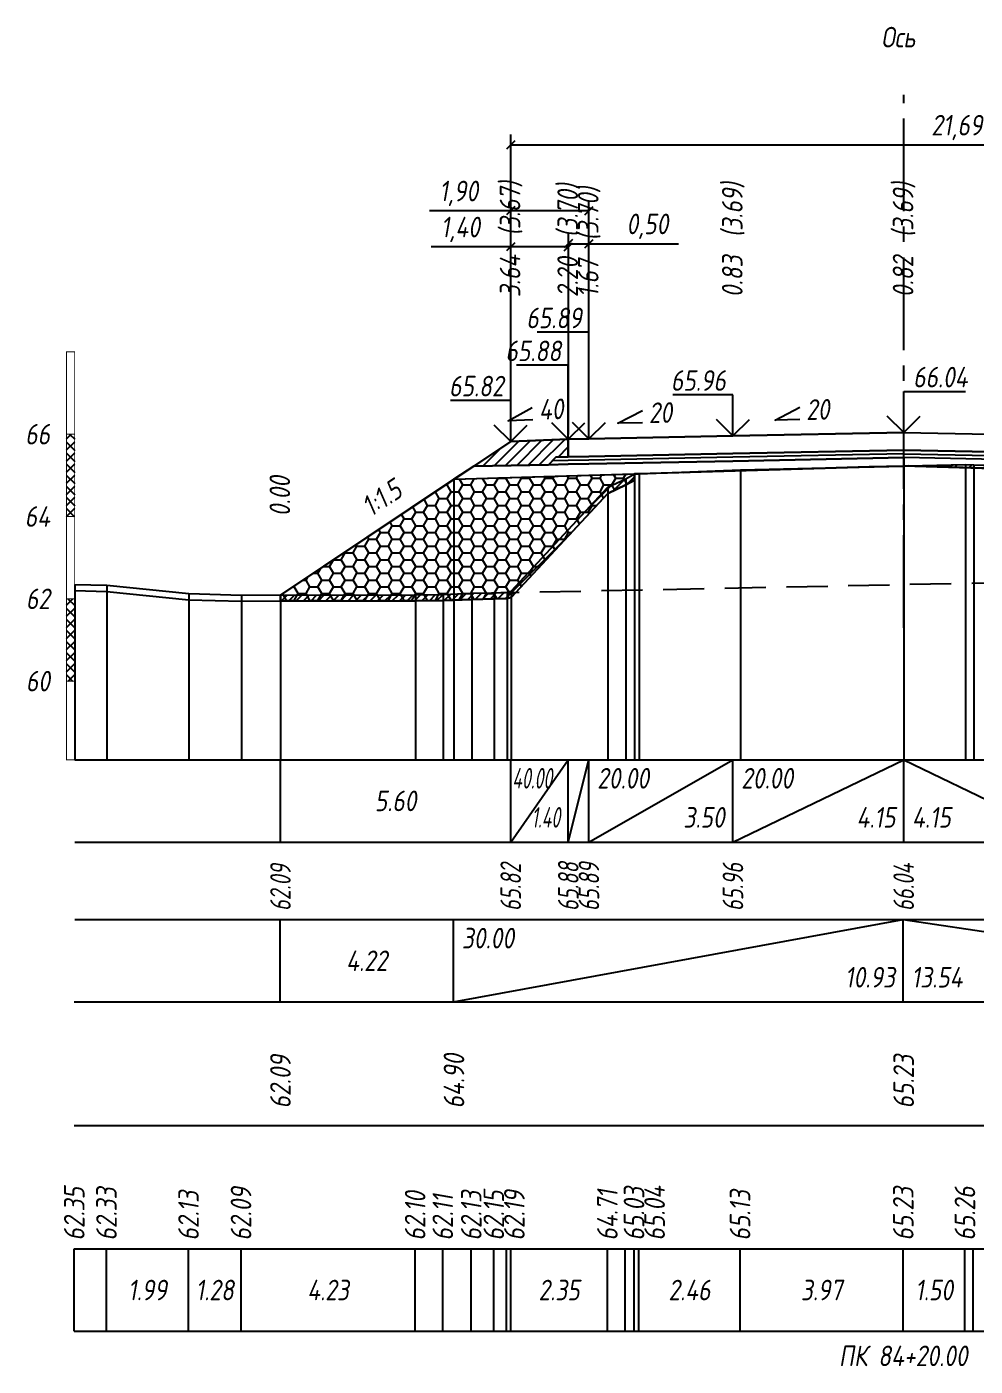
# Model space of a CAD drawing. Extents: x -717 to 1451, y -133302 to 233.
# Drawn here: x -338.9 to -223.7, y -132632.6 to -132469.8 of the extents above; entities that cross this region are included whole.
import ezdxf
from ezdxf.enums import TextEntityAlignment as Align

# ---------------------------------------------------------------- set-up
doc = ezdxf.new("R2010")
doc.units = 0
doc.linetypes.add('осевая2', pattern=[1.125, 0.75, -0.125, 0.125, -0.125])
doc.linetypes.add('штриховая', pattern=[0.75, 0.5, -0.25])
for name, color, linetype in [('Интерполированный поперечник', 2, 'Continuous'), ('Код_510', 7, 'Continuous'), ('Код_514', 1, 'Continuous'), ('Код_516', 1, 'Continuous'), ('Контур_0', 7, 'Continuous'), ('Контур_2521', 7, 'Continuous'), ('Контур_2564', 7, 'Continuous'), ('Контур_2660', 7, 'Continuous'), ('Контур_2665', 7, 'Continuous'), ('Контур_400', 7, 'Continuous'), ('Контур_508', 7, 'Continuous'), ('Контур_512', 7, 'Continuous'), ('Контур_513', 7, 'Continuous'), ('Контур_818', 7, 'Continuous'), ('Красный поперечник', 1, 'Continuous'), ('Линейка абсолютных высот', 7, 'Continuous'), ('Объём_2501', 7, 'Continuous'), ('Объём_2564', 7, 'Continuous'), ('Объём_2650', 7, 'Continuous'), ('Объём_2660', 7, 'Continuous'), ('Объём_2661', 7, 'Continuous'), ('Объём_2665', 7, 'Continuous'), ('Объём_2666', 7, 'Continuous'), ('Объём_2667', 7, 'Continuous'), ('Объём_2668', 7, 'Continuous'), ('Объём_2669', 7, 'Continuous'), ('Объём_2675', 7, 'Continuous'), ('Ось', 1, 'осевая2'), ('Откосы', 7, 'Continuous'), ('Отметки покрытия', 7, 'Continuous'), ('Подписи поперечников', 7, 'Continuous'), ('Рабочие отметки', 7, 'Continuous'), ('Рабочие отметки доп.', 7, 'Continuous'), ('Таблица', 7, 'Continuous'), ('Уклоны проезжей части', 7, 'Continuous'), ('Черный поперечник', 3, 'Continuous')]:
    doc.layers.add(name, color=color, linetype=linetype)
for name, color, linetype, true_color in [('Контур_2540', 2, 'Continuous', 0xffff00), ('Контур_2560', 2, 'Continuous', 0xffff00), ('Контур_2561', 7, 'Continuous', 0xff8040), ('Контур_2562', 3, 'Continuous', 0x00ff00), ('Контур_2563', 7, 'Continuous', 0xff8000), ('Контур_2570', 7, 'Continuous', 0x80ff00), ('Контур_2736', 4, 'Continuous', 0x00ffff), ('Контур_2737', 4, 'Continuous', 0x00ffff), ('Контур_2738', 4, 'Continuous', 0x00ffff), ('Контур_2739', 4, 'Continuous', 0x00ffff), ('Контур_2741', 4, 'Continuous', 0x00ffff), ('Контур_2742', 4, 'Continuous', 0x00ffff), ('Контур_2743', 4, 'Continuous', 0x00ffff), ('Контур_2744', 7, 'Continuous', 0xa4ffff), ('Контур_2745', 7, 'Continuous', 0xa4ffff), ('Контур_2747', 4, 'Continuous', 0x00ffff), ('Контур_2748', 4, 'Continuous', 0x00ffff), ('Контур_2749', 4, 'Continuous', 0x00ffff), ('Контур_2750', 4, 'Continuous', 0x00ffff), ('Контур_2751', 4, 'Continuous', 0x00ffff), ('Контур_2752', 4, 'Continuous', 0x00ffff), ('Контур_402', 7, 'Continuous', 0xff6464), ('Контур_703', 4, 'Continuous', 0x00ffff), ('Контур_705', 4, 'Continuous', 0x00ffff), ('Контур_707', 4, 'Continuous', 0x00ffff), ('Контур_720', 131, 'Continuous', 0xaaffff), ('Объём_2500', 7, 'Continuous', 0xc0c0c0), ('Объём_2520', 7, 'Continuous', 0x80ffff), ('Объём_2540', 2, 'Continuous', 0xffff00), ('Объём_2560', 2, 'Continuous', 0xffff00), ('Объём_2561', 7, 'Continuous', 0xff8040), ('Объём_2562', 3, 'Continuous', 0x00ff00), ('Объём_2563', 7, 'Continuous', 0xff8000), ('Объём_2570', 7, 'Continuous', 0x80ff00), ('Объём_2580', 3, 'Continuous', 0x00ff00), ('Объём_2600', 7, 'Continuous', 0x808000)]:
    doc.layers.add(name, color=color, linetype=linetype, true_color=true_color)
doc.styles.get("Standard").update_dxf_attribs({"font": 'txt', "height": 2.5})
doc.styles.add('М', font='romand.shx', dxfattribs={"width": 0.8, "oblique": 10, "height": 2.5})
doc.dimstyles.new('ISO-25', dxfattribs={"dimtxt": 2.5, "dimasz": 2.5, "dimexe": 1.25, "dimexo": 0.625, "dimtad": 1, "dimtxsty": 'Standard', "dimcen": 2.5, "dimadec": 0, "dimazin": 0, "dimtfac": 1, "dimtmove": 0, "dimatfit": 3, "dimfxl": 1, "dimarcsym": 0})
pattern_1 = [(45.00000125, (-413.0886, 25.1051), (-0.6735192404, 0.673519211), []), (135.00000034, (-413.0886, 25.1051), (-0.673519222, -0.67351923), [])]
pattern_2 = [(45, (-413.0886, 25.1051), (-0.898025612, 0.898025612), [])]

# ---------------------------------------------------------------- blocks, each defined once
blk = doc.blocks.new('_Oblique')
at = {"color": 0, "linetype": 'ByBlock', "lineweight": -2}
blk.add_line((-0.5, -0.5), (0.5, 0.5), dxfattribs=at)
blk = doc.blocks.new('*D2818')
at = {"color": 0, "lineweight": -2, "transparency": 16777216}
for p, q in [((-280.11, -132519.67), (-280.11, -132495.33)), ((-273.11, -132519.39), (-273.11, -132495.33)), ((-280.11, -132496.58), (-289.76, -132496.58)), ((-273.11, -132496.58), (-280.11, -132496.58))]:
    blk.add_line(p, q, dxfattribs=at)
at = {"layer": 'Defpoints', "color": 0, "transparency": 16777216}
for p in [(-273.11, -132496.58), (-273.11, -132520.01), (-280.11, -132520.29)]:
    blk.add_point(p, dxfattribs=at)
at = {"color": 0, "lineweight": -2, "transparency": 16777216, "rotation": 180}
blk.add_blockref('_Oblique', (-280.11, -132496.58), dxfattribs=at)
at = {"color": 0, "lineweight": -2, "transparency": 16777216}
blk.add_blockref('_Oblique', (-273.11, -132496.58), dxfattribs=at)
at = {"color": 0, "transparency": 16777216, "insert": (-286.22, -132494.47), "char_height": 2.5, "width": 8.75, "attachment_point": 5, "style": 'М'}
blk.add_mtext('1,40', dxfattribs=at)
blk = doc.blocks.new('*D2820')
at = {"color": 0, "lineweight": -2, "transparency": 16777216}
for p, q in [((-273.11, -132519.39), (-273.11, -132494.95)), ((-270.61, -132519.34), (-270.61, -132494.95)), ((-273.11, -132496.2), (-270.61, -132496.2)), ((-270.61, -132496.2), (-259.74, -132496.2))]:
    blk.add_line(p, q, dxfattribs=at)
at = {"layer": 'Defpoints', "color": 0, "transparency": 16777216}
for p in [(-270.61, -132496.2), (-273.11, -132520.01), (-270.61, -132519.96)]:
    blk.add_point(p, dxfattribs=at)
at = {"color": 0, "lineweight": -2, "transparency": 16777216, "rotation": 180}
blk.add_blockref('_Oblique', (-273.11, -132496.2), dxfattribs=at)
at = {"color": 0, "lineweight": -2, "transparency": 16777216}
blk.add_blockref('_Oblique', (-270.61, -132496.2), dxfattribs=at)
at = {"color": 0, "transparency": 16777216, "insert": (-263.5, -132494.09), "char_height": 2.5, "width": 9.1667, "attachment_point": 5, "style": 'М'}
blk.add_mtext('0,50', dxfattribs=at)
blk = doc.blocks.new('*D2823')
at = {"color": 0, "lineweight": -2, "transparency": 16777216}
for p, q in [((-280.11, -132519.67), (-280.11, -132490.95)), ((-270.61, -132519.34), (-270.61, -132490.95)), ((-280.11, -132492.2), (-289.96, -132492.2)), ((-270.61, -132492.2), (-280.11, -132492.2))]:
    blk.add_line(p, q, dxfattribs=at)
at = {"layer": 'Defpoints', "color": 0, "transparency": 16777216}
for p in [(-270.61, -132492.2), (-270.61, -132519.96), (-280.11, -132520.29)]:
    blk.add_point(p, dxfattribs=at)
at = {"color": 0, "lineweight": -2, "transparency": 16777216, "rotation": 180}
blk.add_blockref('_Oblique', (-280.11, -132492.2), dxfattribs=at)
at = {"color": 0, "lineweight": -2, "transparency": 16777216}
blk.add_blockref('_Oblique', (-270.61, -132492.2), dxfattribs=at)
at = {"color": 0, "transparency": 16777216, "insert": (-286.42, -132490.09), "char_height": 2.5, "width": 8.75, "attachment_point": 5, "style": 'М'}
blk.add_mtext('1,90', dxfattribs=at)
blk = doc.blocks.new('*D2824')
at = {"color": 0, "lineweight": -2, "transparency": 16777216}
for p, q in [((-280.11, -132519.67), (-280.11, -132482.95)), ((-280.11, -132484.2), (-171.68, -132484.2)), ((-171.68, -132519.97), (-171.68, -132482.95))]:
    blk.add_line(p, q, dxfattribs=at)
at = {"layer": 'Defpoints', "color": 0, "transparency": 16777216}
for p in [(-171.68, -132484.2), (-280.11, -132520.29), (-171.68, -132520.59)]:
    blk.add_point(p, dxfattribs=at)
at = {"color": 0, "lineweight": -2, "transparency": 16777216, "rotation": 180}
blk.add_blockref('_Oblique', (-280.11, -132484.2), dxfattribs=at)
at = {"color": 0, "lineweight": -2, "transparency": 16777216}
blk.add_blockref('_Oblique', (-171.68, -132484.2), dxfattribs=at)
at = {"color": 0, "transparency": 16777216, "insert": (-225.9, -132482.09), "char_height": 2.5, "width": 11.6667, "attachment_point": 5, "style": 'М'}
blk.add_mtext('21,69', dxfattribs=at)

msp = doc.modelspace()

# ---------------------------------------------------------------- hatches: boundary and pattern name
at = {"layer": 'Линейка абсолютных высот'}
h = msp.add_hatch(dxfattribs=at)
h.set_pattern_fill('ANSI37', scale=0.3, style=0)
h.set_pattern_definition(pattern_1)
h.paths.add_polyline_path([(-333.089, -132529.342), (-333.089, -132519.342), (-334.089, -132519.342), (-334.089, -132529.342)])
h = msp.add_hatch(dxfattribs=at)
h.set_pattern_fill('ANSI37', scale=0.3, style=0)
h.set_pattern_definition(pattern_1)
h.paths.add_polyline_path([(-333.089, -132549.342), (-333.089, -132539.342), (-334.089, -132539.342), (-334.089, -132549.342)])
at = {"layer": 'Объём_2563'}
h = msp.add_hatch(dxfattribs=at)
h.set_pattern_fill('ANSI31', color=256, scale=0.3)
h.set_pattern_definition([(45, (-413.0886, 25.1051), (-0.673519209, 0.673519209), [])])
h.paths.add_polyline_path([(-274.612, -132522.132), (-273.112, -132522.102), (-273.112, -132519.952), (-280.112, -132520.232), (-284.612, -132523.232), (-275.531, -132523.05)])
at = {"layer": 'Объём_2570'}
h = msp.add_hatch(dxfattribs=at)
h.set_pattern_fill('ANSI31', color=256, scale=0.2)
h.set_pattern_definition([(45, (-413.08856, 25.1051), (-0.449012806, 0.449012806), [])])
h.paths.add_polyline_path([(-265.073, -132524.927), (-266.14, -132525.512), (-268.313, -132526.535), (-280.045, -132539.164), (-280.558, -132539.294), (-282.113, -132539.354), (-284.853, -132539.426), (-288.312, -132539.56), (-291.673, -132539.589), (-308.089, -132539.632), (-308.089, -132538.882), (-291.673, -132538.839), (-288.312, -132538.81), (-284.853, -132538.676), (-282.113, -132538.604), (-280.558, -132538.544), (-280.045, -132538.414), (-268.313, -132525.785), (-266.14, -132524.762), (-265.073, -132524.177)])
at = {"layer": 'Объём_2600'}
h = msp.add_hatch(dxfattribs=at)
h.set_pattern_fill('ANSI31', color=6, scale=0.4)
h.set_pattern_definition(pattern_2)
h.paths.add_polyline_path([(-252.191, -132523.678), (-236.563, -132523.313), (-264.496, -132524.151)])
h = msp.add_hatch(dxfattribs=at)
h.set_pattern_fill('ANSI31', color=6, scale=0.4)
h.set_pattern_definition(pattern_2)
h.paths.add_polyline_path([(-185.996, -132524.292), (-184.991, -132524.608), (-231.839, -132523.202), (-224.869, -132523.04), (-223.855, -132523.065), (-194.604, -132523.617), (-194.21, -132523.608), (-185.996, -132523.542)])
h = msp.add_hatch(dxfattribs=at)
h.set_pattern_fill('HONEY', color=5, scale=0.3)
h.set_pattern_definition([(0, (-413.0886, 25.1051), (1.42875, 0.8248891935), [0.9525, -1.905]), (120, (-413.0886, 25.1051), (-1.428749997, 0.824889199), [0.9525, -1.905]), (60, (-413.0886, 25.1051), (3e-09, 1.6497783924), [-1.905, 0.9525])])
h.paths.add_polyline_path([(-266.14, -132525.512), (-268.313, -132526.535), (-280.045, -132539.164), (-280.558, -132539.294), (-282.113, -132539.354), (-284.853, -132539.426), (-288.312, -132539.56), (-291.673, -132539.589), (-308.089, -132539.632), (-308.089, -132538.882), (-287.004, -132524.826), (-264.496, -132524.151), (-265.073, -132524.177), (-265.073, -132524.927)])

# ---------------------------------------------------------------- linework, layer by layer
at = {"layer": 'Интерполированный поперечник', "linetype": 'штриховая', "ltscale": 10, "flags": 128}
msp.add_lwpolyline([(-284.089, -132538.655), (-165.044, -132536.223)], dxfattribs=at)
at = {"layer": 'Код_510'}
for p, q in [((-333.143, -132628.316), (-333.143, -132618.316)), ((-329.228, -132628.316), (-329.228, -132618.316)), ((-319.257, -132628.316), (-319.257, -132618.316)), ((-312.88, -132628.316), (-312.88, -132618.316)), ((-291.727, -132628.316), (-291.727, -132618.316)), ((-288.366, -132628.316), (-288.366, -132618.316)), ((-284.908, -132628.316), (-284.908, -132618.316)), ((-282.167, -132628.316), (-282.167, -132618.316)), ((-280.613, -132628.316), (-280.613, -132618.316)), ((-280.099, -132628.316), (-280.099, -132618.316)), ((-268.367, -132628.316), (-268.367, -132618.316)), ((-266.195, -132628.316), (-266.195, -132618.316)), ((-265.127, -132628.316), (-265.127, -132618.316)), ((-264.55, -132628.316), (-264.55, -132618.316)), ((-252.245, -132628.316), (-252.245, -132618.316)), ((-232.416, -132628.316), (-232.416, -132618.316)), ((-224.923, -132628.316), (-224.923, -132618.316)), ((-223.91, -132628.316), (-223.91, -132618.316))]:
    msp.add_line(p, q, dxfattribs=at)
at = {"layer": 'Код_514'}
for p, q in [((-308.089, -132568.895), (-308.089, -132558.895)), ((-280.112, -132568.895), (-280.112, -132558.895)), ((-280.112, -132568.895), (-273.112, -132558.895)), ((-273.112, -132568.895), (-273.112, -132558.895)), ((-273.112, -132568.895), (-270.612, -132558.895)), ((-270.612, -132568.895), (-270.612, -132558.895)), ((-270.612, -132568.895), (-253.112, -132558.895)), ((-253.112, -132568.895), (-253.112, -132558.895)), ((-253.112, -132568.895), (-232.362, -132558.895)), ((-232.362, -132568.895), (-232.362, -132558.895)), ((-232.362, -132558.895), (-211.612, -132568.895))]:
    msp.add_line(p, q, dxfattribs=at)
at = {"layer": 'Код_516'}
for p, q in [((-308.143, -132588.316), (-308.143, -132578.316)), ((-287.058, -132588.316), (-287.058, -132578.316)), ((-287.058, -132588.316), (-232.416, -132578.316)), ((-232.416, -132588.316), (-232.416, -132578.316)), ((-232.416, -132578.316), (-164.705, -132588.316))]:
    msp.add_line(p, q, dxfattribs=at)
at = {"layer": 'Контур_0', "flags": 128}
for points in [[(-280.112, -132520.232), (-308.089, -132538.882), (-308.089, -132538.882), (-308.089, -132538.882), (-308.089, -132538.882), (-308.089, -132538.882), (-308.089, -132538.882), (-308.089, -132538.882), (-308.089, -132538.882), (-308.089, -132538.882), (-308.089, -132538.882), (-308.089, -132538.882), (-308.089, -132538.882), (-308.089, -132538.882), (-308.089, -132538.882), (-308.089, -132538.882)], [(-280.112, -132520.232), (-308.089, -132538.882), (-308.089, -132538.882), (-308.089, -132538.882), (-308.089, -132538.882), (-308.089, -132538.882), (-308.089, -132538.882), (-308.089, -132538.882), (-308.089, -132538.882), (-308.089, -132538.882), (-308.089, -132538.882), (-308.089, -132538.882), (-308.089, -132538.882), (-308.089, -132538.882), (-308.089, -132538.882), (-308.089, -132538.882), (-308.089, -132538.882), (-308.089, -132538.882), (-308.089, -132538.882), (-308.089, -132538.882), (-308.089, -132538.882), (-308.089, -132538.882), (-308.089, -132538.882), (-308.089, -132538.882), (-308.089, -132538.882), (-308.089, -132538.882), (-308.089, -132538.882), (-308.089, -132538.882), (-308.089, -132538.882), (-308.089, -132538.882)], [(-280.112, -132520.232), (-280.112, -132520.232)], [(-232.362, -132519.137), (-253.112, -132519.552), (-270.612, -132519.902), (-270.612, -132519.902), (-270.612, -132519.902), (-270.612, -132519.902), (-270.612, -132519.902), (-273.112, -132519.952), (-273.112, -132522.102), (-270.612, -132522.052), (-270.612, -132522.052), (-270.612, -132522.052), (-270.612, -132522.052), (-270.612, -132522.052), (-270.612, -132522.052), (-253.112, -132521.702), (-232.362, -132521.287), (-232.362, -132519.137)], [(-232.362, -132519.137), (-211.612, -132519.552), (-194.112, -132519.902), (-194.112, -132519.902), (-194.112, -132519.902), (-194.112, -132519.902), (-183.152, -132520.121), (-183.152, -132520.121), (-180.652, -132520.171), (-180.652, -132522.321), (-183.152, -132522.271), (-183.152, -132522.271), (-194.112, -132522.052), (-194.112, -132522.052), (-194.112, -132522.052), (-194.112, -132522.052), (-211.612, -132521.702), (-232.362, -132521.287), (-232.362, -132519.137)], [(-232.362, -132521.287), (-253.112, -132521.702), (-270.612, -132522.052), (-270.612, -132522.052), (-270.612, -132522.052), (-270.612, -132522.052), (-270.612, -132522.052), (-270.612, -132522.052), (-273.112, -132522.102), (-274.612, -132522.132), (-275.531, -132523.05), (-273.112, -132523.002), (-270.612, -132522.952), (-270.612, -132522.952), (-270.612, -132522.952), (-270.612, -132522.952), (-270.612, -132522.952), (-270.612, -132522.952), (-253.112, -132522.602), (-232.362, -132522.187), (-232.362, -132521.287)], [(-232.362, -132521.287), (-211.612, -132521.702), (-194.112, -132522.052), (-194.112, -132522.052), (-194.112, -132522.052), (-194.112, -132522.052), (-183.152, -132522.271), (-183.152, -132522.271), (-180.652, -132522.321), (-179.152, -132522.351), (-178.234, -132523.269), (-180.652, -132523.221), (-183.152, -132523.171), (-183.152, -132523.171), (-194.112, -132522.952), (-194.112, -132522.952), (-194.112, -132522.952), (-194.112, -132522.952), (-211.612, -132522.602), (-232.362, -132522.187), (-232.362, -132521.287)], [(-284.612, -132523.232), (-275.531, -132523.05), (-274.612, -132522.132), (-273.112, -132522.102)]]:
    msp.add_lwpolyline(points, dxfattribs=at)
at = {"layer": 'Контур_2521', "color": 250, "flags": 128}
for points in [[(-232.362, -132521.737), (-253.112, -132522.152), (-270.612, -132522.502), (-270.612, -132522.502), (-270.612, -132522.502), (-270.612, -132522.502), (-270.612, -132522.502), (-270.612, -132522.502), (-273.112, -132522.552), (-275.071, -132522.591)], [(-232.362, -132521.737), (-211.612, -132522.152), (-194.112, -132522.502), (-194.112, -132522.502), (-194.112, -132522.502), (-194.112, -132522.502), (-183.152, -132522.721), (-183.152, -132522.721), (-180.652, -132522.771), (-178.693, -132522.81)]]:
    msp.add_lwpolyline(points, dxfattribs=at)
at = {"layer": 'Контур_2540', "flags": 128}
for points in [[(-253.112, -132522.602), (-270.612, -132522.952), (-273.112, -132523.002), (-275.531, -132523.05), (-284.612, -132523.232), (-287.004, -132524.826), (-232.362, -132523.187), (-232.362, -132522.187), (-253.112, -132522.602)], [(-232.362, -132523.187), (-164.651, -132525.218), (-167.244, -132523.489), (-178.234, -132523.269), (-180.652, -132523.221), (-183.152, -132523.171), (-194.112, -132522.952), (-211.612, -132522.602), (-232.362, -132522.187), (-232.362, -132523.187)]]:
    msp.add_lwpolyline(points, dxfattribs=at)
at = {"layer": 'Контур_2560', "flags": 128}
msp.add_lwpolyline([(-280.112, -132520.232), (-280.112, -132520.232), (-280.112, -132520.232), (-273.112, -132519.952)], dxfattribs=at)
at = {"layer": 'Контур_2561', "flags": 128}
msp.add_lwpolyline([(-273.112, -132519.952), (-273.112, -132519.952), (-280.112, -132520.232), (-280.112, -132520.232), (-273.112, -132519.952)], dxfattribs=at)
at = {"layer": 'Контур_2562', "flags": 128}
msp.add_lwpolyline([(-280.112, -132520.232), (-280.112, -132520.232), (-280.112, -132520.232), (-280.112, -132520.232), (-280.112, -132520.232)], dxfattribs=at)
at = {"layer": 'Контур_2563', "flags": 128}
msp.add_lwpolyline([(-274.612, -132522.132), (-273.112, -132522.102), (-273.112, -132519.952), (-280.112, -132520.232), (-284.612, -132523.232), (-275.531, -132523.05), (-274.612, -132522.132)], dxfattribs=at)
at = {"layer": 'Контур_2564', "flags": 128}
msp.add_lwpolyline([(-280.112, -132520.232), (-273.112, -132519.952)], dxfattribs=at)
at = {"layer": 'Контур_2570', "flags": 128}
msp.add_lwpolyline([(-333.089, -132538.347), (-329.174, -132538.445), (-319.203, -132539.46), (-312.826, -132539.645), (-291.673, -132539.589), (-288.312, -132539.56), (-284.853, -132539.426), (-282.113, -132539.354), (-282.113, -132539.354), (-280.558, -132539.294), (-280.045, -132539.164), (-268.313, -132526.535), (-266.14, -132525.512), (-265.073, -132524.927), (-265.073, -132524.177), (-264.496, -132524.151), (-252.191, -132523.678), (-232.362, -132523.214), (-224.869, -132523.04), (-223.855, -132523.065), (-194.604, -132523.617)], dxfattribs=at)
at = {"layer": 'Контур_2660', "flags": 128}
for points in [[(-287.004, -132524.826), (-232.362, -132523.187)], [(-232.362, -132523.187), (-164.651, -132525.218)]]:
    msp.add_lwpolyline(points, dxfattribs=at)
at = {"layer": 'Контур_2665', "flags": 128}
msp.add_lwpolyline([(-280.112, -132520.232), (-280.112, -132520.232)], dxfattribs=at)
at = {"layer": 'Контур_2736', "flags": 128}
msp.add_lwpolyline([(-280.112, -132520.232), (-308.089, -132538.882)], dxfattribs=at)
at = {"layer": 'Контур_2737', "flags": 128}
msp.add_lwpolyline([(-308.089, -132538.882), (-308.089, -132538.882)], dxfattribs=at)
at = {"layer": 'Контур_2738', "flags": 128}
msp.add_lwpolyline([(-308.089, -132538.882), (-308.089, -132538.882)], dxfattribs=at)
at = {"layer": 'Контур_2739', "flags": 128}
msp.add_lwpolyline([(-308.089, -132538.882), (-308.089, -132538.882)], dxfattribs=at)
at = {"layer": 'Контур_2741', "flags": 128}
msp.add_lwpolyline([(-308.089, -132538.882), (-308.089, -132538.882)], dxfattribs=at)
at = {"layer": 'Контур_2742', "flags": 128}
msp.add_lwpolyline([(-308.089, -132538.882), (-308.089, -132538.882)], dxfattribs=at)
at = {"layer": 'Контур_2743', "flags": 128}
msp.add_lwpolyline([(-308.089, -132538.882), (-308.089, -132538.882)], dxfattribs=at)
at = {"layer": 'Контур_2744', "flags": 128}
msp.add_lwpolyline([(-308.089, -132538.882), (-308.089, -132538.882)], dxfattribs=at)
msp.add_lwpolyline([(-308.089, -132538.882), (-308.089, -132538.882)], dxfattribs=at)
msp.add_lwpolyline([(-308.089, -132538.882), (-308.089, -132538.882)], dxfattribs=at)
msp.add_lwpolyline([(-308.089, -132538.882), (-308.089, -132538.882)], dxfattribs=at)
msp.add_lwpolyline([(-308.089, -132538.882), (-308.089, -132538.882)], dxfattribs=at)
msp.add_lwpolyline([(-308.089, -132538.882), (-308.089, -132538.882)], dxfattribs=at)
at = {"layer": 'Контур_2745', "flags": 128}
msp.add_lwpolyline([(-308.089, -132538.882), (-308.089, -132538.882)], dxfattribs=at)
msp.add_lwpolyline([(-308.089, -132538.882), (-308.089, -132538.882)], dxfattribs=at)
msp.add_lwpolyline([(-308.089, -132538.882), (-308.089, -132538.882)], dxfattribs=at)
msp.add_lwpolyline([(-308.089, -132538.882), (-308.089, -132538.882)], dxfattribs=at)
msp.add_lwpolyline([(-308.089, -132538.882), (-308.089, -132538.882)], dxfattribs=at)
msp.add_lwpolyline([(-308.089, -132538.882), (-308.089, -132538.882)], dxfattribs=at)
at = {"layer": 'Контур_2747', "flags": 128}
msp.add_lwpolyline([(-308.089, -132538.882), (-308.089, -132538.882)], dxfattribs=at)
at = {"layer": 'Контур_2748', "flags": 128}
msp.add_lwpolyline([(-308.089, -132538.882), (-308.089, -132538.882)], dxfattribs=at)
at = {"layer": 'Контур_2749', "flags": 128}
msp.add_lwpolyline([(-308.089, -132538.882), (-308.089, -132538.882)], dxfattribs=at)
at = {"layer": 'Контур_2750', "flags": 128}
msp.add_lwpolyline([(-308.089, -132538.882), (-308.089, -132538.882)], dxfattribs=at)
at = {"layer": 'Контур_2751', "flags": 128}
msp.add_lwpolyline([(-308.089, -132538.882), (-308.089, -132538.882)], dxfattribs=at)
at = {"layer": 'Контур_2752', "flags": 128}
msp.add_lwpolyline([(-308.089, -132538.882), (-308.089, -132538.882)], dxfattribs=at)
at = {"layer": 'Контур_400', "flags": 128}
for points in [[(-273.112, -132519.952), (-270.612, -132519.902), (-270.612, -132519.902), (-270.612, -132519.902), (-270.612, -132519.902), (-270.612, -132519.902), (-270.612, -132519.902), (-253.112, -132519.552), (-232.362, -132519.137)], [(-232.362, -132519.137), (-211.612, -132519.552), (-194.112, -132519.902), (-194.112, -132519.902), (-194.112, -132519.902), (-194.112, -132519.902), (-183.152, -132520.121), (-183.152, -132520.121), (-180.652, -132520.171)]]:
    msp.add_lwpolyline(points, dxfattribs=at)
at = {"layer": 'Контур_402', "flags": 128}
msp.add_lwpolyline([(-287.004, -132524.826), (-232.362, -132523.187), (-164.651, -132525.218)], dxfattribs=at)
at = {"layer": 'Контур_508', "flags": 128}
msp.add_lwpolyline([(-308.089, -132538.882), (-287.004, -132524.826), (-232.362, -132523.187), (-164.651, -132525.218), (-148.075, -132536.268), (-146.075, -132536.268), (-139.933, -132532.174)], dxfattribs=at)
at = {"layer": 'Контур_512', "flags": 128}
msp.add_lwpolyline([(-308.089, -132538.882), (-287.004, -132524.826), (-232.362, -132523.187), (-164.651, -132525.218), (-148.075, -132536.268), (-146.075, -132536.268), (-139.933, -132532.174)], dxfattribs=at)
at = {"layer": 'Контур_513', "flags": 128}
msp.add_lwpolyline([(-308.089, -132538.882), (-287.004, -132524.826), (-232.362, -132523.187), (-164.651, -132525.218), (-148.075, -132536.268), (-146.075, -132536.268), (-139.933, -132532.174)], dxfattribs=at)
at = {"layer": 'Контур_703', "flags": 128}
for points in [[(-280.112, -132520.232), (-308.089, -132538.882)], [(-308.089, -132538.882), (-308.089, -132538.882)]]:
    msp.add_lwpolyline(points, dxfattribs=at)
at = {"layer": 'Контур_705', "flags": 128}
msp.add_lwpolyline([(-308.089, -132538.882), (-308.089, -132538.882)], dxfattribs=at)
at = {"layer": 'Контур_707', "flags": 128}
msp.add_lwpolyline([(-308.089, -132538.882), (-308.089, -132538.882)], dxfattribs=at)
at = {"layer": 'Контур_720', "flags": 128}
msp.add_lwpolyline([(-308.089, -132538.882), (-308.089, -132538.882)], dxfattribs=at)
at = {"layer": 'Контур_818', "flags": 128}
msp.add_lwpolyline([(-308.089, -132539.632), (-291.673, -132539.589), (-288.312, -132539.56), (-284.853, -132539.426), (-282.113, -132539.354), (-282.113, -132539.354), (-280.558, -132539.294), (-280.045, -132539.164), (-268.313, -132526.535), (-266.14, -132525.512), (-265.073, -132524.927), (-265.073, -132524.177), (-264.496, -132524.151), (-252.191, -132523.678), (-232.362, -132523.214), (-224.869, -132523.04), (-223.855, -132523.065), (-194.604, -132523.617)], dxfattribs=at)
at = {"layer": 'Красный поперечник'}
for p, q in [((-308.089, -132538.882), (-280.112, -132520.232)), ((-280.112, -132520.232), (-273.112, -132519.952)), ((-273.112, -132519.952), (-270.612, -132519.902)), ((-270.612, -132519.902), (-253.112, -132519.552)), ((-253.112, -132519.552), (-232.362, -132519.137)), ((-232.362, -132519.137), (-211.612, -132519.552)), ((-232.362, -132523.187), (-232.362, -132558.895)), ((-287.004, -132524.826), (-287.004, -132558.895)), ((-308.089, -132538.882), (-308.089, -132558.895))]:
    msp.add_line(p, q, dxfattribs=at)
at = {"layer": 'Линейка абсолютных высот', "color": 7, "const_width": 0.1, "flags": 128}
for points in [[(-333.089, -132519.342), (-333.089, -132509.342), (-334.089, -132509.342), (-334.089, -132519.342), (-333.089, -132519.342)], [(-333.089, -132529.342), (-333.089, -132519.342), (-334.089, -132519.342), (-334.089, -132529.342), (-333.089, -132529.342)], [(-333.089, -132539.342), (-333.089, -132529.342), (-334.089, -132529.342), (-334.089, -132539.342), (-333.089, -132539.342)], [(-333.089, -132549.342), (-333.089, -132539.342), (-334.089, -132539.342), (-334.089, -132549.342), (-333.089, -132549.342)], [(-333.089, -132558.895), (-333.089, -132549.342), (-334.089, -132549.342), (-334.089, -132558.895), (-333.089, -132558.895)]]:
    msp.add_lwpolyline(points, dxfattribs=at)
at = {"layer": 'Объём_2500', "flags": 128}
for points in [[(-232.362, -132519.137), (-253.112, -132519.552), (-270.612, -132519.902), (-270.612, -132519.902), (-270.612, -132519.902), (-270.612, -132519.902), (-270.612, -132519.902), (-273.112, -132519.952), (-273.112, -132522.102), (-270.612, -132522.052), (-270.612, -132522.052), (-270.612, -132522.052), (-270.612, -132522.052), (-270.612, -132522.052), (-270.612, -132522.052), (-253.112, -132521.702), (-232.362, -132521.287), (-232.362, -132519.137)], [(-232.362, -132519.137), (-211.612, -132519.552), (-194.112, -132519.902), (-194.112, -132519.902), (-194.112, -132519.902), (-194.112, -132519.902), (-183.152, -132520.121), (-183.152, -132520.121), (-180.652, -132520.171), (-180.652, -132522.321), (-183.152, -132522.271), (-183.152, -132522.271), (-194.112, -132522.052), (-194.112, -132522.052), (-194.112, -132522.052), (-194.112, -132522.052), (-211.612, -132521.702), (-232.362, -132521.287), (-232.362, -132519.137)]]:
    msp.add_lwpolyline(points, dxfattribs=at)
at = {"layer": 'Объём_2501', "flags": 128}
for points in [[(-273.112, -132519.952), (-270.612, -132519.902), (-270.612, -132519.902), (-270.612, -132519.902), (-270.612, -132519.902), (-270.612, -132519.902), (-270.612, -132519.902), (-253.112, -132519.552), (-232.362, -132519.137)], [(-232.362, -132519.137), (-211.612, -132519.552), (-194.112, -132519.902), (-194.112, -132519.902), (-194.112, -132519.902), (-194.112, -132519.902), (-183.152, -132520.121), (-183.152, -132520.121), (-180.652, -132520.171)]]:
    msp.add_lwpolyline(points, dxfattribs=at)
at = {"layer": 'Объём_2520', "color": 250, "flags": 128}
for points in [[(-232.362, -132521.287), (-253.112, -132521.702), (-270.612, -132522.052), (-270.612, -132522.052), (-270.612, -132522.052), (-270.612, -132522.052), (-270.612, -132522.052), (-270.612, -132522.052), (-273.112, -132522.102), (-274.612, -132522.132), (-275.531, -132523.05), (-273.112, -132523.002), (-270.612, -132522.952), (-270.612, -132522.952), (-270.612, -132522.952), (-270.612, -132522.952), (-270.612, -132522.952), (-270.612, -132522.952), (-253.112, -132522.602), (-232.362, -132522.187), (-232.362, -132521.287)], [(-232.362, -132521.287), (-211.612, -132521.702), (-194.112, -132522.052), (-194.112, -132522.052), (-194.112, -132522.052), (-194.112, -132522.052), (-183.152, -132522.271), (-183.152, -132522.271), (-180.652, -132522.321), (-179.152, -132522.351), (-178.234, -132523.269), (-180.652, -132523.221), (-183.152, -132523.171), (-183.152, -132523.171), (-194.112, -132522.952), (-194.112, -132522.952), (-194.112, -132522.952), (-194.112, -132522.952), (-211.612, -132522.602), (-232.362, -132522.187), (-232.362, -132521.287)]]:
    msp.add_lwpolyline(points, dxfattribs=at)
at = {"layer": 'Объём_2540', "flags": 128}
for points in [[(-253.112, -132522.602), (-270.612, -132522.952), (-273.112, -132523.002), (-275.531, -132523.05), (-284.612, -132523.232), (-287.004, -132524.826), (-232.362, -132523.187), (-232.362, -132522.187), (-253.112, -132522.602)], [(-232.362, -132523.187), (-164.651, -132525.218), (-167.244, -132523.489), (-178.234, -132523.269), (-180.652, -132523.221), (-183.152, -132523.171), (-194.112, -132522.952), (-211.612, -132522.602), (-232.362, -132522.187), (-232.362, -132523.187)]]:
    msp.add_lwpolyline(points, dxfattribs=at)
at = {"layer": 'Объём_2560', "flags": 128}
msp.add_lwpolyline([(-280.112, -132520.232), (-280.112, -132520.232), (-280.112, -132520.232), (-273.112, -132519.952)], dxfattribs=at)
at = {"layer": 'Объём_2561', "flags": 128}
msp.add_lwpolyline([(-273.112, -132519.952), (-273.112, -132519.952), (-280.112, -132520.232), (-280.112, -132520.232), (-273.112, -132519.952)], dxfattribs=at)
at = {"layer": 'Объём_2562', "flags": 128}
msp.add_lwpolyline([(-280.112, -132520.232), (-280.112, -132520.232), (-280.112, -132520.232), (-280.112, -132520.232), (-280.112, -132520.232)], dxfattribs=at)
at = {"layer": 'Объём_2563', "color": 250, "flags": 128}
msp.add_lwpolyline([(-274.612, -132522.132), (-273.112, -132522.102), (-273.112, -132519.952), (-280.112, -132520.232), (-284.612, -132523.232), (-275.531, -132523.05), (-274.612, -132522.132)], dxfattribs=at)
at = {"layer": 'Объём_2564', "flags": 128}
msp.add_lwpolyline([(-280.112, -132520.232), (-273.112, -132519.952)], dxfattribs=at)
at = {"layer": 'Объём_2570', "flags": 128}
msp.add_lwpolyline([(-265.073, -132524.927), (-266.14, -132525.512), (-268.313, -132526.535), (-280.045, -132539.164), (-280.558, -132539.294), (-282.113, -132539.354), (-284.853, -132539.426), (-288.312, -132539.56), (-291.673, -132539.589), (-308.089, -132539.632), (-308.089, -132538.882), (-291.673, -132538.839), (-288.312, -132538.81), (-284.853, -132538.676), (-282.113, -132538.604), (-280.558, -132538.544), (-280.045, -132538.414), (-268.313, -132525.785), (-266.14, -132524.762), (-265.073, -132524.177), (-265.073, -132524.927), (-265.073, -132524.927)], dxfattribs=at)
at = {"layer": 'Объём_2580', "flags": 128}
msp.add_lwpolyline([(-280.112, -132520.232), (-280.112, -132520.232)], dxfattribs=at)
at = {"layer": 'Объём_2600', "color": 5, "flags": 128}
for points in [[(-232.362, -132523.214), (-236.563, -132523.313), (-232.362, -132523.187), (-232.362, -132523.214), (-232.362, -132523.214)], [(-232.362, -132523.214), (-232.362, -132523.187), (-231.839, -132523.202), (-232.362, -132523.214), (-232.362, -132523.214)], [(-266.14, -132525.512), (-268.313, -132526.535), (-280.045, -132539.164), (-280.558, -132539.294), (-282.113, -132539.354), (-284.853, -132539.426), (-288.312, -132539.56), (-291.673, -132539.589), (-308.089, -132539.632), (-308.089, -132538.882), (-287.004, -132524.826), (-264.496, -132524.151), (-265.073, -132524.177), (-265.073, -132524.927), (-266.14, -132525.512), (-266.14, -132525.512)]]:
    msp.add_lwpolyline(points, dxfattribs=at)
at = {"layer": 'Объём_2650', "color": 6, "flags": 128}
for points in [[(-252.191, -132523.678), (-236.563, -132523.313), (-264.496, -132524.151), (-252.191, -132523.678), (-252.191, -132523.678)], [(-185.996, -132524.292), (-184.991, -132524.608), (-231.839, -132523.202), (-224.869, -132523.04), (-223.855, -132523.065), (-194.604, -132523.617), (-194.21, -132523.608), (-185.996, -132523.542), (-185.996, -132524.292), (-185.996, -132524.292)]]:
    msp.add_lwpolyline(points, dxfattribs=at)
at = {"layer": 'Объём_2660', "flags": 128}
for points in [[(-287.004, -132524.826), (-232.362, -132523.187)], [(-232.362, -132523.187), (-164.651, -132525.218)]]:
    msp.add_lwpolyline(points, dxfattribs=at)
at = {"layer": 'Объём_2661', "flags": 128}
msp.add_lwpolyline([(-280.112, -132520.232), (-308.089, -132538.882)], dxfattribs=at)
at = {"layer": 'Объём_2665', "flags": 128}
msp.add_lwpolyline([(-280.112, -132520.232), (-280.112, -132520.232)], dxfattribs=at)
at = {"layer": 'Объём_2666', "flags": 128}
msp.add_lwpolyline([(-280.112, -132520.232), (-308.089, -132538.882)], dxfattribs=at)
at = {"layer": 'Объём_2667', "flags": 128}
msp.add_lwpolyline([(-308.089, -132538.882), (-308.089, -132538.882)], dxfattribs=at)
msp.add_lwpolyline([(-308.089, -132538.882), (-308.089, -132538.882)], dxfattribs=at)
at = {"layer": 'Объём_2668', "flags": 128}
msp.add_lwpolyline([(-308.089, -132538.882), (-308.089, -132538.882)], dxfattribs=at)
msp.add_lwpolyline([(-308.089, -132538.882), (-308.089, -132538.882)], dxfattribs=at)
at = {"layer": 'Объём_2669', "flags": 128}
msp.add_lwpolyline([(-308.089, -132538.882), (-308.089, -132538.882)], dxfattribs=at)
msp.add_lwpolyline([(-308.089, -132538.882), (-308.089, -132538.882)], dxfattribs=at)
at = {"layer": 'Объём_2675', "flags": 128}
msp.add_lwpolyline([(-308.089, -132538.882), (-308.089, -132538.882)], dxfattribs=at)
msp.add_lwpolyline([(-308.089, -132538.882), (-308.089, -132538.882)], dxfattribs=at)
msp.add_lwpolyline([(-308.089, -132538.882), (-308.089, -132538.882)], dxfattribs=at)
msp.add_lwpolyline([(-308.089, -132538.882), (-308.089, -132538.882)], dxfattribs=at)
msp.add_lwpolyline([(-308.089, -132538.882), (-308.089, -132538.882)], dxfattribs=at)
msp.add_lwpolyline([(-308.089, -132538.882), (-308.089, -132538.882)], dxfattribs=at)
msp.add_lwpolyline([(-308.089, -132538.882), (-308.089, -132538.882)], dxfattribs=at)
msp.add_lwpolyline([(-308.089, -132538.882), (-308.089, -132538.882)], dxfattribs=at)
msp.add_lwpolyline([(-308.089, -132538.882), (-308.089, -132538.882)], dxfattribs=at)
msp.add_lwpolyline([(-308.089, -132538.882), (-308.089, -132538.882)], dxfattribs=at)
msp.add_lwpolyline([(-308.089, -132538.882), (-308.089, -132538.882)], dxfattribs=at)
msp.add_lwpolyline([(-308.089, -132538.882), (-308.089, -132538.882)], dxfattribs=at)
at = {"layer": 'Ось', "ltscale": 15}
msp.add_line((-232.362, -132542.866), (-232.362, -132478.107), dxfattribs=at)
at = {"layer": 'Откосы', "color": 1, "flags": 128}
for points in [[(-277.425, -132517.591), (-280.423, -132517.711), (-277.485, -132516.093)], [(-264.088, -132517.96), (-267.087, -132518.02), (-264.118, -132516.46)], [(-244.963, -132517.577), (-247.962, -132517.637), (-244.993, -132516.078)]]:
    msp.add_lwpolyline(points, dxfattribs=at)
at = {"layer": 'Отметки покрытия', "color": 1}
for p, q in [((-270.612, -132506.952), (-276.912, -132506.952)), ((-270.612, -132519.902), (-270.612, -132506.952)), ((-273.112, -132510.952), (-279.412, -132510.952)), ((-273.112, -132519.952), (-273.112, -132510.952)), ((-280.112, -132515.232), (-287.412, -132515.232)), ((-280.112, -132520.232), (-280.112, -132515.232)), ((-253.112, -132514.552), (-260.412, -132514.552)), ((-253.112, -132519.552), (-253.112, -132514.552)), ((-232.362, -132519.137), (-232.362, -132514.137)), ((-232.362, -132514.137), (-224.862, -132514.137)), ((-280.112, -132520.232), (-282.112, -132518.232)), ((-280.112, -132520.232), (-278.112, -132518.232)), ((-273.112, -132519.952), (-275.112, -132517.952)), ((-273.112, -132519.952), (-271.112, -132517.952)), ((-270.612, -132519.902), (-272.612, -132517.902)), ((-270.612, -132519.902), (-268.612, -132517.902)), ((-253.112, -132519.552), (-255.112, -132517.552)), ((-253.112, -132519.552), (-251.112, -132517.552)), ((-232.362, -132519.137), (-234.362, -132517.137)), ((-232.362, -132519.137), (-230.362, -132517.137))]:
    msp.add_line(p, q, dxfattribs=at)
at = {"layer": 'Таблица'}
for p, q in [((-333.089, -132558.895), (-114.933, -132558.895)), ((-333.089, -132568.895), (-114.933, -132568.895)), ((-333.089, -132578.316), (-114.933, -132578.316)), ((-333.143, -132588.316), (-114.987, -132588.316)), ((-333.143, -132603.316), (-114.987, -132603.316)), ((-333.143, -132618.316), (-114.987, -132618.316)), ((-333.143, -132628.316), (-114.987, -132628.316))]:
    msp.add_line(p, q, dxfattribs=at)
at = {"layer": 'Черный поперечник', "color": 7}
for p, q in [((-232.362, -132523.214), (-232.362, -132558.895)), ((-224.869, -132523.04), (-224.869, -132558.895)), ((-223.855, -132523.065), (-223.855, -132558.895)), ((-266.14, -132524.762), (-266.14, -132558.895)), ((-265.073, -132524.177), (-265.073, -132558.895)), ((-264.496, -132524.151), (-264.496, -132558.895)), ((-252.191, -132523.678), (-252.191, -132558.895)), ((-268.313, -132525.785), (-268.313, -132558.895)), ((-333.089, -132537.597), (-333.089, -132558.895)), ((-329.174, -132537.695), (-329.174, -132558.895)), ((-319.203, -132538.71), (-319.203, -132558.895)), ((-312.826, -132538.895), (-312.826, -132558.895)), ((-291.673, -132538.839), (-291.673, -132558.895)), ((-288.312, -132538.81), (-288.312, -132558.895)), ((-284.853, -132538.676), (-284.853, -132558.895)), ((-282.113, -132538.604), (-282.113, -132558.895)), ((-280.558, -132538.544), (-280.558, -132558.895)), ((-280.045, -132538.414), (-280.045, -132558.895))]:
    msp.add_line(p, q, dxfattribs=at)
at = {"layer": 'Черный поперечник', "flags": 128}
msp.add_lwpolyline([(-333.089, -132537.597), (-329.174, -132537.695), (-319.203, -132538.71), (-312.826, -132538.895), (-291.673, -132538.839), (-288.312, -132538.81), (-284.853, -132538.676), (-282.113, -132538.604), (-280.558, -132538.544), (-280.045, -132538.414), (-268.313, -132525.785), (-266.14, -132524.762), (-265.073, -132524.177), (-264.496, -132524.151), (-252.191, -132523.678), (-232.362, -132523.214), (-224.869, -132523.04), (-223.855, -132523.065), (-194.604, -132523.617)], dxfattribs=at)

# ---------------------------------------------------------------- texts
at = {"layer": 'Код_510', "style": 'М', "oblique": 10, "width": 0.8}
for s, p in [('62.35', (-333.143, -132617.316)), ('62.33', (-329.228, -132617.316)), ('62.13', (-319.257, -132617.316)), ('62.09', (-312.88, -132617.316)), ('62.10', (-291.727, -132617.316)), ('62.13', (-284.908, -132617.316)), ('62.15', (-282.167, -132617.316)), ('62.19', (-279.667, -132617.316)), ('64.71', (-268.367, -132617.316)), ('65.03', (-265.127, -132617.316)), ('65.04', (-262.627, -132617.316)), ('65.13', (-252.245, -132617.316)), ('65.23', (-232.416, -132617.316)), ('65.26', (-224.923, -132617.316)), ('62.11', (-288.366, -132617.316))]:
    msp.add_text(s, height=2.5, rotation=90, dxfattribs=at).set_placement(p, align=Align.MIDDLE_LEFT)
for s, p in [('1.99', (-324.243, -132623.316)), ('1.28', (-316.069, -132623.316)), ('4.23', (-302.304, -132623.316)), ('2.35', (-274.233, -132623.316)), ('2.46', (-258.398, -132623.316)), ('3.97', (-242.331, -132623.316)), ('1.50', (-228.67, -132623.316))]:
    msp.add_text(s, height=2.5, dxfattribs=at).set_placement(p, align=Align.MIDDLE_CENTER)
at = {"layer": 'Код_514', "style": 'М', "oblique": 10}
for s, width, p in [('40.00', 0.6, (-279.932, -132559.895)), ('20.00', 0.8, (-269.612, -132559.895)), ('20.00', 0.8, (-252.112, -132559.895))]:
    msp.add_text(s, height=2.5, dxfattribs=dict(at, width=width)).set_placement(p, align=Align.TOP_LEFT)
at = {"layer": 'Код_514', "style": 'М', "oblique": 10, "width": 0.8}
msp.add_text('5.60', height=2.5, dxfattribs=at).set_placement((-294.1, -132563.895), align=Align.MIDDLE_CENTER)
at = {"layer": 'Код_514', "style": 'М', "oblique": 10}
for s, width, p in [('1.40', 0.6, (-274.112, -132567.895)), ('3.50', 0.8, (-254.112, -132567.895)), ('4.15', 0.8, (-233.362, -132567.895))]:
    msp.add_text(s, height=2.5, dxfattribs=dict(at, width=width)).set_placement(p, align=Align.BOTTOM_RIGHT)
at = {"layer": 'Код_514', "style": 'М', "oblique": 10, "width": 0.8}
msp.add_text('4.15', height=2.5, dxfattribs=at).set_placement((-231.362, -132567.895), align=Align.BOTTOM_LEFT)
at = {"layer": 'Код_514', "style": 'М', "oblique": 10, "width": 0.7}
for s, p in [('62.09', (-308.089, -132577.277)), ('65.82', (-280.112, -132577.277)), ('65.88', (-273.112, -132577.277)), ('65.89', (-270.612, -132577.277)), ('65.96', (-253.112, -132577.277)), ('66.04', (-232.362, -132577.277))]:
    msp.add_text(s, height=2.5, rotation=90, dxfattribs=at).set_placement(p, align=Align.MIDDLE_LEFT)
at = {"layer": 'Код_516', "style": 'М', "oblique": 10, "width": 0.8}
msp.add_text('30.00', height=2.5, dxfattribs=at).set_placement((-286.058, -132579.316), align=Align.TOP_LEFT)
msp.add_text('4.22', height=2.5, dxfattribs=at).set_placement((-297.6, -132583.316), align=Align.MIDDLE_CENTER)
msp.add_text('10.93', height=2.5, dxfattribs=at).set_placement((-233.416, -132587.316), align=Align.BOTTOM_RIGHT)
msp.add_text('13.54', height=2.5, dxfattribs=at).set_placement((-231.416, -132587.316), align=Align.BOTTOM_LEFT)
for s, p in [('62.09', (-308.089, -132601.266)), ('64.90', (-287.004, -132601.266)), ('65.23', (-232.362, -132601.266))]:
    msp.add_text(s, height=2.5, rotation=90, dxfattribs=at).set_placement(p, align=Align.MIDDLE_LEFT)
at = {"layer": 'Линейка абсолютных высот', "style": 'М', "oblique": 10, "width": 0.8}
for s, p in [('66', (-336.089, -132519.342)), ('64', (-336.089, -132529.342)), ('62', (-336.089, -132539.342)), ('60', (-336.089, -132549.342))]:
    msp.add_text(s, height=2.5, dxfattribs=at).set_placement(p, align=Align.MIDDLE_RIGHT)
at = {"layer": 'Ось', "ltscale": 15, "style": 'М', "oblique": 10, "width": 0.8}
msp.add_text('Ось ', height=2.5, dxfattribs=at).set_placement((-232.362, -132473.107), align=Align.BOTTOM_CENTER)
at = {"layer": 'Отметки покрытия', "color": 1, "style": 'М', "oblique": 10, "width": 0.8}
for s, p in [('65.89', (-271.471, -132507.22)), ('65.88', (-273.971, -132511.22)), ('65.96', (-253.971, -132514.82)), ('65.82', (-280.971, -132515.5))]:
    msp.add_text(s, height=2.5, dxfattribs=at).set_placement(p, align=Align.BOTTOM_RIGHT)
msp.add_text('66.04', height=2.5, dxfattribs=at).set_placement((-231.221, -132514.405), align=Align.BOTTOM_LEFT)
at = {"layer": 'Подписи поперечников', "style": 'М', "oblique": 10, "width": 0.8}
msp.add_text('ПК 84+20.00', height=2.5, dxfattribs=at).set_placement((-232.416, -132633.316), align=Align.BOTTOM_CENTER)
at = {"layer": 'Рабочие отметки', "color": 1, "style": 'М', "oblique": 10, "width": 0.8}
for s, p in [('3.64', (-280.19, -132502.702)), ('0.83', (-253.19, -132502.702)), ('0.82', (-232.44, -132502.702)), ('2.20', (-273.19, -132502.702)), ('1.67', (-270.69, -132502.702)), ('0.00', (-308.167, -132529.313))]:
    msp.add_text(s, height=2.5, rotation=90, dxfattribs=at).set_placement(p, align=Align.MIDDLE_LEFT)
at = {"layer": 'Рабочие отметки доп.', "color": 1, "style": 'М', "oblique": 10, "width": 0.8}
for s, p in [('(3.67)', (-280.19, -132495.202)), ('(3.70)', (-273.19, -132495.402)), ('(3.70)', (-270.69, -132495.802)), ('(3.69)', (-253.19, -132495.402)), ('(3.69)', (-232.44, -132495.402))]:
    msp.add_text(s, height=2.5, rotation=90, dxfattribs=at).set_placement(p, align=Align.MIDDLE_LEFT)
at = {"layer": 'Уклоны проезжей части', "color": 1, "style": 'М', "oblique": 10, "width": 0.8}
for s, rotation, p in [('40', 2.29061, (-275.121, -132518.307)), ('20', 1.14576, (-242.757, -132518.344)), ('20', 1.14576, (-261.882, -132518.727)), ('1:1.5', 33.69007, (-294.655, -132528.725))]:
    msp.add_text(s, height=2.5, rotation=rotation, dxfattribs=at).set_placement(p, align=Align.BOTTOM_CENTER)

# ---------------------------------------------------------------- dimensions: what is measured, and where the dimension line sits
at = {"color": 5}
dim = msp.add_linear_dim(base=(-171.683, -132484.199), p1=(-280.112, -132520.294), p2=(-171.683, -132520.592), angle=180, dimstyle='ISO-25', override={"dimasz": 1, "dimlfac": 0.2, "dimzin": 0, "dimtxsty": 'М', "dimblk1": 'Oblique', "dimblk2": 'Oblique', "dimsah": 1}, dxfattribs=at)
dim.commit()
dim.dimension.update_dxf_attribs({"geometry": '*D2824', "text_midpoint": (-225.898, -132482.086)})
for base, p1, p2, picture, middle in [((-270.612, -132492.199), (-280.112, -132520.294), (-270.612, -132519.964), '*D2823', (-286.424, -132492.199)), ((-270.612, -132496.199), (-273.112, -132520.014), (-270.612, -132519.964), '*D2820', (-263.501, -132496.199)), ((-273.112, -132496.579), (-280.112, -132520.294), (-273.112, -132520.014), '*D2818', (-286.223, -132496.579))]:
    dim = msp.add_linear_dim(base=base, p1=p1, p2=p2, angle=180, dimstyle='ISO-25', override={"dimasz": 1, "dimlfac": 0.2, "dimzin": 0, "dimtxsty": 'М', "dimblk1": 'Oblique', "dimblk2": 'Oblique', "dimsah": 1}, dxfattribs=at)
    dim.commit()
    dim.dimension.update_dxf_attribs({"geometry": picture, "text_midpoint": middle, "dimtype": 160})

doc.saveas('drawing.dxf')
